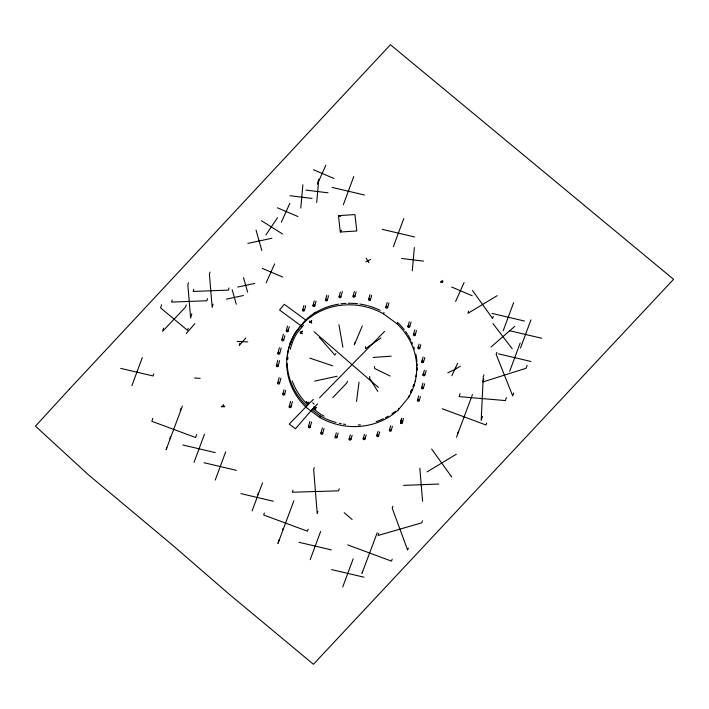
<?xml version="1.0" encoding="UTF-8"?>
<svg xmlns="http://www.w3.org/2000/svg" width="709" height="709" viewBox="0 0 709 709"><rect width="100%" height="100%" fill="white"/><g stroke="black" fill="none" stroke-linecap="round" stroke-linejoin="round"><path stroke-width="1.06" d="M369.717 376.426L369.593 378.322L377.808 391.421M300.784 208.091L302.867 184.81M316.701 202.455L318.784 179.182M412.275 270.785L414.357 247.512M356.521 401.436L359.038 382.116M416.812 370.213L417.06 368.122M415.988 376.497L416.28 374.405M287.694 359.445L287.987 357.336M354.766 342.686L354.332 344.831L362.299 325.936M277.901 353.197L279.355 347.676M281.916 339.753L283.37 334.214M276.377 365.658L277.777 360.305M279.709 353.472L281.154 347.951M283.635 340.347A0.913 0.842 13.8 0 0 282.59 339.212A0.913 0.842 13.8 0 0 282.093 340.595A0.913 0.842 13.8 0 0 283.635 340.347L284.85 335.729M286.339 330.651L287.553 326.043M278.158 366.039L279.568 360.686M288.067 331.245A0.913 0.842 13.8 0 0 287.021 330.11A0.913 0.842 13.8 0 0 286.525 331.493A0.913 0.842 13.8 0 0 288.067 331.245L289.281 326.627M277.768 383.011L279.169 377.675M279.523 383.498A0.913 0.851 13.8 0 0 278.407 382.426A0.913 0.851 13.8 0 0 278.008 383.835A0.913 0.851 13.8 0 0 279.523 383.498L280.932 378.172M239.802 343.386L239.279 345.354L245.863 337.945M282.864 394L283.99 389.755M284.584 394.603A0.913 0.851 14 0 0 283.538 393.46A0.913 0.851 14 0 0 283.042 394.842A0.913 0.851 14 0 0 284.584 394.603L285.709 390.349M312.997 305.526L314.247 300.882M314.796 305.801L316.046 301.148M289.192 406.682L290.61 401.391M290.991 406.957L292.409 401.666M302.646 310.143L303.922 305.482M304.453 310.418L305.721 305.756M325.546 299.792L326.814 295.139M327.274 300.377A0.913 0.842 14.7 0 0 326.22 299.251A0.913 0.842 14.7 0 0 325.732 300.625A0.913 0.842 14.7 0 0 327.274 300.377L328.542 295.724M308.415 426.703L309.851 421.438M310.17 427.199A0.913 0.851 14.9 0 0 309.053 426.118A0.913 0.851 14.9 0 0 308.645 427.536A0.913 0.851 14.9 0 0 310.17 427.199L311.614 421.944M339.062 296.69L340.347 292.037M340.825 297.177A0.913 0.842 15.1 0 0 339.7 296.114A0.913 0.842 15.1 0 0 339.31 297.514A0.913 0.842 15.1 0 0 340.825 297.177L342.367 291.594M320.902 433.128L322.356 427.882M322.622 433.74A0.913 0.851 15.3 0 0 321.585 432.587A0.913 0.851 15.3 0 0 321.08 433.97A0.913 0.851 15.3 0 0 322.622 433.74L324.075 428.484M353.082 296.149L354.385 291.488M354.872 296.53L356.175 291.869M317.942 182.08L318.527 180.006M300.864 325.697L301.121 324.793M408.854 396.092L408.428 397.616L398.263 409.953A65.361 60.522 15.8 0 1 319.91 417.557L306.315 407.524L306.749 406L313.36 399.38M319.91 417.557L320.344 416.015L311.88 409.767L295.485 428.75L289.21 424.124L306.749 406A65.361 60.522 15.8 0 1 287.172 363.513M335.144 436.983L336.332 432.791M336.952 437.276L338.131 433.084M306.315 407.524A65.361 60.522 15.8 0 1 299.659 327.292A65.361 60.522 15.8 0 1 383.542 313.848L383.977 312.314M408.428 397.616A65.361 60.522 15.8 0 0 397.129 323.871L397.563 322.347A65.361 60.522 15.8 0 1 404.29 329.791M398.263 409.953L398.697 408.402M161.537 304.737L160.624 307.928L187.584 330.394L188.186 328.267M163.522 328.116L162.609 331.307L185.598 307.015L186.201 304.879M172.198 299.96L171.587 302.087L206.851 300.749L207.462 298.622M188.443 282.731L187.841 284.867L190.606 317.978L191.82 313.715M193.761 289.307L193.149 291.443L228.413 290.096L229.025 287.969M210.006 272.079L209.403 274.215L212.168 307.325L213.072 304.134M368.662 299.287L369.983 294.634M370.346 299.978A0.913 0.842 15.9 0 0 369.371 298.79A0.913 0.842 15.9 0 0 368.795 300.129A0.913 0.842 15.9 0 0 370.346 299.978L371.667 295.325M468.587 311.189L467.975 313.316L497.142 295.68M493.216 316.374L492.613 318.501L472.504 290.495M349.138 439.057L350.335 434.865M350.92 439.456L352.116 435.273M385.864 307.086L387.203 302.442M387.593 307.679A0.913 0.842 16.3 0 0 386.538 306.545A0.913 0.842 16.3 0 0 386.05 307.919A0.913 0.842 16.3 0 0 387.593 307.679L388.931 303.035M363.203 438.561L364.417 434.378M364.958 439.075L366.172 434.883M376.798 435.512L378.03 431.329M378.517 436.132A0.913 0.851 16.9 0 0 377.48 434.98A0.913 0.851 16.9 0 0 376.966 436.363A0.913 0.851 16.9 0 0 378.517 436.132L379.74 431.949M407.932 326.326L409.297 321.709M409.713 326.707L411.078 322.09M413.436 334.48L414.809 329.871M415.128 335.171A0.913 0.842 17.3 0 0 414.153 333.983A0.913 0.842 17.3 0 0 413.569 335.322A0.913 0.842 17.3 0 0 415.128 335.171L416.502 330.562M389.347 430.239L390.659 425.834M391.084 430.753A0.913 0.851 17.2 0 0 390.127 429.539A0.913 0.851 17.2 0 0 389.525 430.877A0.913 0.851 17.2 0 0 391.084 430.753L392.396 426.348M400.798 421.403L401.737 418.257M400.479 422.52L401.737 418.319M402.26 422.936L403.518 418.664M418.018 347.756L419.116 344.078M419.746 348.349A0.913 0.842 17.5 0 0 418.691 347.215A0.913 0.842 17.5 0 0 418.204 348.598A0.913 0.842 17.5 0 0 419.746 348.349L420.845 344.671M421.722 361.555L423.105 356.981M423.486 362.042L424.868 357.469M423.007 374.786L424.39 370.222M424.788 375.167L426.171 370.603M417.424 400.168L418.7 395.941M419.152 400.762A0.913 0.842 17.8 0 0 418.088 399.628A0.913 0.842 17.8 0 0 417.61 401.01A0.913 0.842 17.8 0 0 419.152 400.762L420.428 396.535M421.589 387.681L422.972 383.135M423.282 388.372A0.913 0.842 17.9 0 0 422.307 387.185A0.913 0.842 17.9 0 0 421.731 388.532A0.913 0.842 17.9 0 0 423.282 388.372L424.664 383.835M152.86 418.292L151.832 421.288L195.64 437.524L196.659 434.528M166.792 447.733L166.11 449.728L182.39 406.089M169.859 438.738L170.541 436.735M264.36 512.988L263.677 514.982L307.484 531.218L308.167 529.224M292.994 490.238L292.312 492.232L338.565 490.841L339.239 488.847M279.311 539.425L277.955 543.422L293.889 500.784M282.377 530.429L283.059 528.435M314.344 467.665L313.662 469.668L317.215 513.413L317.898 511.411M362.662 571.348L361.98 573.342L377.241 532.698M378.73 533.478L378.048 535.472L421.802 522.808L422.484 520.805M392.901 506.199L392.219 508.193L407.631 550.087L408.313 548.084M392.192 559.144L391.51 561.138L347.702 544.902M460.079 393.619L459.06 396.623L505.393 400.567L506.421 397.572M457.846 433.181L458.528 431.178M471.742 396.535L472.416 394.541M483.963 374.804L483.281 376.798L481.172 420.384L482.537 416.387M483.777 378.987L482.749 381.991L526.096 368.255L527.124 365.259M496.849 352.346L496.167 354.349L512.687 395.897L513.706 392.901M486.693 422.981L486.011 424.975L442.203 408.738M153.8 373.935L153.1 375.974L120.681 368.37M131.865 385.731L142.305 357.566M194.036 462.357L204.476 434.192M215.217 480.099L225.657 451.934M343.316 204.777L353.756 176.603M257.801 494.749L258.546 492.737M252.076 510.985L262.525 482.82M393.353 246.697L403.793 218.532M310.179 559.658L320.628 531.493M342.748 586.946L353.188 558.781M503.204 330.784L513.644 302.619M509.709 371.232L520.158 343.067M520.495 348.022L530.935 319.856M180.29 410.387L181.052 408.349M456.481 437.178L471.352 397.554M347.525 381.212L346.754 383.028L332.778 397.652M289.83 344.893L291.089 341.995M291.931 340.054L293.189 337.156M410.378 392.281L411.637 389.383M412.895 386.476L413.737 384.544M281.34 222.236L289.821 203.359M266.159 282.758L274.649 263.881M317.348 184.163L325.839 165.286M455.595 301.44L464.085 282.563M451.837 375.735L457.624 363.292M265.831 235.007L277.538 217.707M340.311 232.02L338.432 215.633L354.925 214.588L356.804 230.974L340.311 232.02L341.57 230.212M443.019 281.127L442.806 281.827L440.564 282.315L441.14 281.216M442.54 281.757L442.327 282.466L442.115 280.347M335.942 353.596L334.825 354.996L319.36 337.44M338.672 304.143A65.361 60.522 15.8 0 0 305.623 319.919L295.458 332.255A65.361 60.522 15.8 0 0 287.535 355.058M303.567 325.112L296.974 333.106A63.615 58.9 15.8 0 0 290.3 349.351M222.342 405.796L221.438 406.877L224.691 406.177M447.831 372.757L454.699 369.584L456.02 368.015M186.272 333.549L194.878 323.614M311.88 409.784L317.543 403.926M319.529 397.793L384.535 331.44M491.08 346.967L514.787 326.317M306.527 403.811L308.947 402.092M314.149 409.04L316.56 407.321M312.997 314.052L315.665 312.19M380.919 338.016L365.596 348.651L365.481 346.701M454.699 369.584L460.336 366.163M427.128 471.866L456.295 454.23M365.924 261.869L370.577 259.414M314.769 381.087L337.121 376.24M247.858 243.382L271.875 238.268M237.719 287.056L254.753 283.423M226.375 299.136L243.4 295.511M373.156 357.451L391.217 356.157M403.589 485.381L438.844 484.043M237.258 341.428L247.769 341.915M194.62 378.03L200.168 378.367M305.898 190.109L328.028 192.804M289.972 195.737L312.111 198.431M401.462 258.439L423.601 261.134M332.131 187.406L364.541 195.019M382.169 229.335L414.579 236.939M492.028 313.422L524.438 321.026M509.31 330.66L541.72 338.264M498.533 353.871L530.944 361.475M182.86 444.995L215.27 452.599M204.041 462.738L236.452 470.351M240.9 493.624L273.311 501.228M299.003 542.296L331.413 549.9M331.573 569.584L363.983 577.188M309.771 358.098L332.689 365.809M313.44 169.743L333.948 178.464M277.423 207.826L297.94 216.537M451.677 287.021L472.194 295.742M262.25 268.348L282.758 277.068M338.432 215.633L340.444 216.564M390.189 376.054L374.636 368.494L374.512 366.526M261.391 220.703L282.536 233.961M305.623 319.919L284.247 304.321L279.585 309.993L302.247 326.716M383.542 313.848L397.129 323.871M313.015 408.606L321.195 414.641A63.615 58.9 15.8 0 0 324.11 416.192M314.034 331.741L378.322 387.362M312.669 402.836L314.096 404.077M344.193 512.651L352.125 519.511M309.532 321.053L311.756 323.144M300.208 331.706L302.433 333.797M492.959 323.623L512.199 348.722M431.657 449.045L451.766 477.051M290.194 342.403L290.663 343.147M366.128 258.173L368.964 262.72M256.029 230.088L261.834 250.543M243.515 277.627L247.636 292.135M232.162 289.706L236.283 304.214M223.246 404.484L223.991 407.099M338.92 324.695L342.881 347.188M419.834 468.153L422.599 501.272M414.242 384.588A65.361 60.522 15.8 0 1 413.524 386.582M412.31 389.533A65.361 60.522 15.8 0 1 410.928 392.405M287.189 359.295A65.361 60.522 15.8 0 1 287.322 357.176M340.772 303.842A65.361 60.522 15.8 0 1 346.063 303.372M348.19 303.292A65.361 60.522 15.8 0 1 357.726 303.762M359.853 304.046A65.361 60.522 15.8 0 1 367.191 305.552M368.21 305.827A65.361 60.522 15.8 0 1 380.21 310.347M405.619 331.573A65.361 60.522 15.8 0 1 407.48 334.302M408.065 335.224A65.361 60.522 15.8 0 1 410.733 339.992M411.69 341.96A65.361 60.522 15.8 0 1 412.567 343.962M413.746 347.011A65.361 60.522 15.8 0 1 414.437 349.05M415.82 354.225A65.361 60.522 15.8 0 1 416.954 361.652M417.105 363.77A65.361 60.522 15.8 0 1 417.167 365.888M417.158 367.989A65.361 60.522 15.8 0 1 417.069 370.107M416.644 374.343A65.361 60.522 15.8 0 1 416.316 376.444M415.678 379.545A65.361 60.522 15.8 0 1 415.164 381.575M395.427 411.202A65.361 60.522 15.8 0 1 391.917 413.799M388.222 416.148A65.361 60.522 15.8 0 1 385.359 417.725M383.401 418.691A65.361 60.522 15.8 0 1 376.195 421.598M360.376 424.824A65.361 60.522 15.8 0 1 358.258 424.957M345.531 424.425A65.361 60.522 15.8 0 1 343.404 424.115M341.295 423.734A65.361 60.522 15.8 0 1 339.194 423.282M336.101 422.502A65.361 60.522 15.8 0 1 320.344 416.015M307.963 404.883A63.615 58.9 15.8 0 1 292.214 380.875M400.931 422.05A0.913 0.851 17.5 0 1 401.321 420.818A0.913 0.851 17.5 0 1 402.57 421.447A0.913 0.851 17.5 0 1 401.737 422.467M302.362 331.165L301.52 332.946L300.217 333.159L302.362 331.165M311.685 320.512L310.852 322.294L309.541 322.506L311.685 320.512M69.349 389.197L35.45 426.136L88.616 474.959L172.845 545.389L228.582 593.681L313.431 664.289L673.55 279.302L390.42 44.711L69.349 389.197M307.954 402.801L306.137 401.719L308.069 404.05L307.954 402.801M315.576 408.029L313.759 406.948L315.682 409.279L315.576 408.029M302.84 310.772A0.913 0.842 14.4 0 0 304.391 310.631A0.913 0.842 14.4 0 0 303.425 309.434A0.913 0.842 14.4 0 0 302.84 310.772M423.149 375.424A0.913 0.842 17.8 0 0 424.718 375.371A0.913 0.842 17.8 0 0 423.822 374.122A0.913 0.842 17.8 0 0 423.149 375.424M421.828 362.202A0.913 0.842 17.7 0 0 423.397 362.246A0.913 0.842 17.7 0 0 422.591 360.952A0.913 0.842 17.7 0 0 421.828 362.202M408.074 326.973A0.913 0.842 17 0 0 409.642 326.92A0.913 0.842 17 0 0 408.747 325.67A0.913 0.842 17 0 0 408.074 326.973M353.224 296.787A0.913 0.842 15.5 0 0 354.792 296.734A0.913 0.842 15.5 0 0 353.906 295.493A0.913 0.842 15.5 0 0 353.224 296.787M313.183 306.155A0.913 0.842 14.4 0 0 314.743 306.013A0.913 0.842 14.4 0 0 313.768 304.826A0.913 0.842 14.4 0 0 313.183 306.155M278.088 353.835A0.913 0.842 13.7 0 0 279.647 353.685A0.913 0.842 13.7 0 0 278.681 352.488A0.913 0.842 13.7 0 0 278.088 353.835M276.51 366.296A0.913 0.842 13.7 0 0 278.088 366.243A0.913 0.842 13.7 0 0 277.201 364.993A0.913 0.842 13.7 0 0 276.51 366.296M289.369 407.312A0.913 0.851 14.2 0 0 290.938 407.17A0.913 0.851 14.2 0 0 289.972 405.973A0.913 0.851 14.2 0 0 289.369 407.312M335.33 437.621A0.913 0.851 15.7 0 0 336.89 437.488A0.913 0.851 15.7 0 0 335.933 436.274A0.913 0.851 15.7 0 0 335.33 437.621M349.271 439.704A0.913 0.851 16.1 0 0 350.84 439.669A0.913 0.851 16.1 0 0 349.971 438.401A0.913 0.851 16.1 0 0 349.271 439.704M363.292 439.217A0.913 0.851 16.5 0 0 364.86 439.279A0.913 0.851 16.5 0 0 364.08 437.967A0.913 0.851 16.5 0 0 363.292 439.217M400.612 423.167A0.913 0.851 17.5 0 0 402.18 423.14A0.913 0.851 17.5 0 0 401.312 421.873A0.913 0.851 17.5 0 0 400.612 423.167"/></g></svg>
